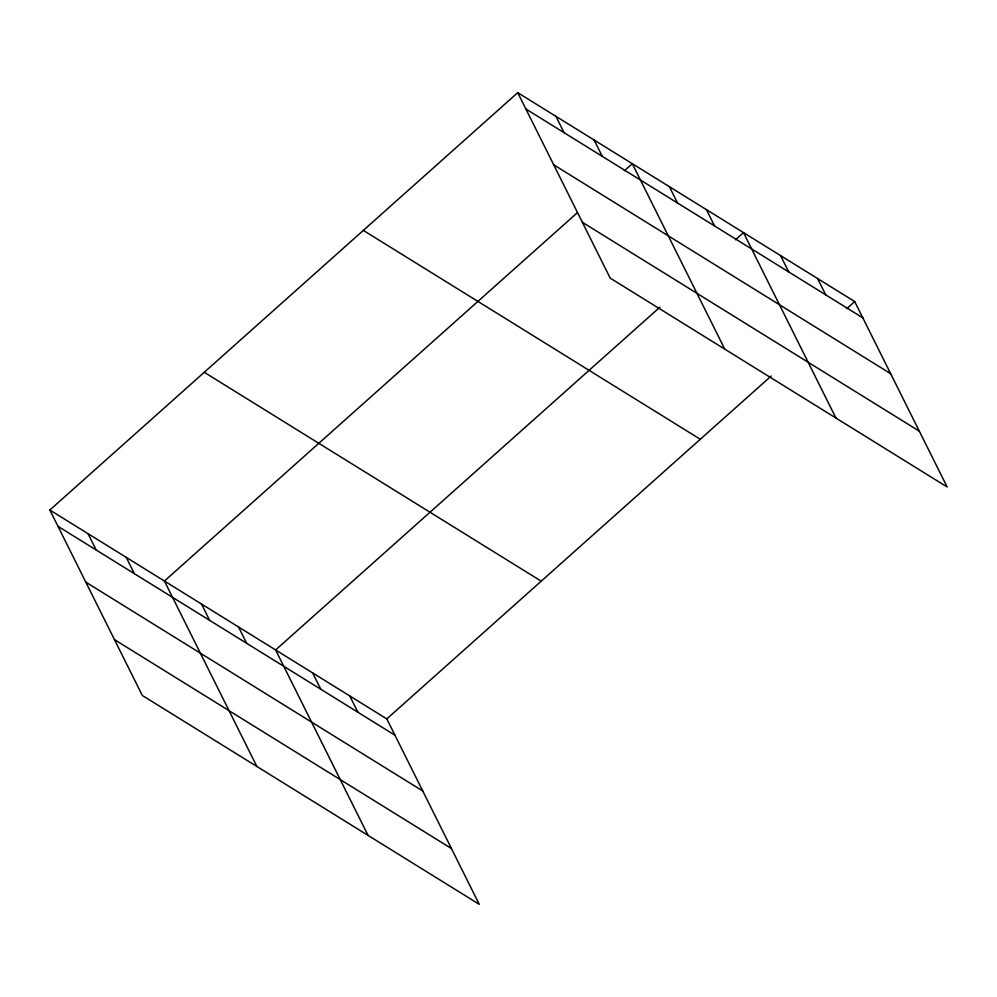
<?xml version="1.0" encoding="UTF-8"?>
<svg xmlns="http://www.w3.org/2000/svg" width="997" height="997" viewBox="0 0 997 997"><rect width="100%" height="100%" fill="white"/><g stroke="black" fill="none" stroke-linecap="round" stroke-linejoin="round"><path stroke-width="1.5" d="M49.85 510.015L386.811 718.899L479.258 904.329L142.309 695.457L49.85 510.015L517.742 92.671L854.691 301.543L947.15 486.985L610.189 278.101L517.742 92.671M577.4 212.66L164.418 581.027L256.865 766.469M624.296 170.823L632.31 163.682L724.757 349.124M660.002 307.088L275.608 649.957L368.067 835.399M735.487 239.754L743.5 232.613L835.96 418.055M386.811 718.899L771.204 376.019M846.69 308.696L854.691 301.543M525.868 108.985L862.829 317.869M553.696 164.792L890.657 373.676M582.373 222.294L919.321 431.178M363.332 230.394L700.293 439.278M204.248 372.292L541.209 581.164M57.988 526.329L394.937 735.213M85.804 582.136L422.765 791.02M114.481 639.638L451.429 848.522M817.627 278.574L825.765 294.888M780.564 255.593L788.702 271.907M706.437 209.644L714.562 225.958M669.373 186.663L677.499 202.977M594.112 140.016L602.25 156.33M555.927 116.337L564.065 132.651M349.735 695.918L357.873 712.232M312.672 672.938L320.81 689.251M238.545 626.988L246.683 643.302M201.481 604.008L209.619 620.321M126.233 557.36L134.358 573.674M88.035 533.682L96.173 549.995"/></g></svg>
